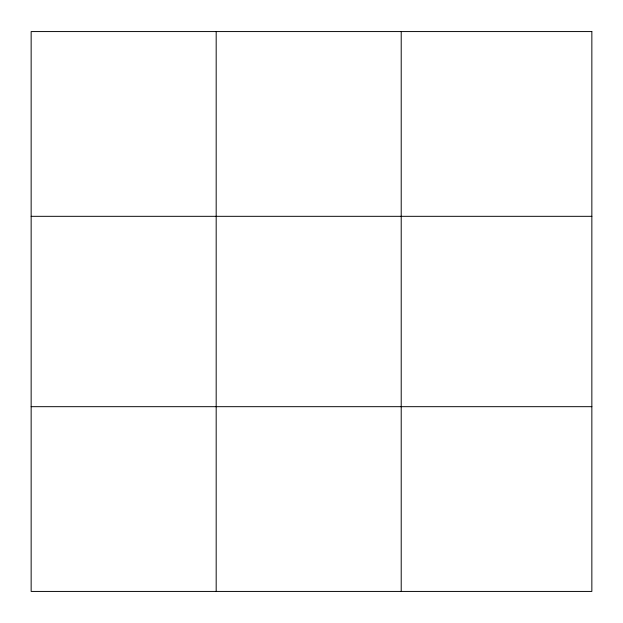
<?xml version="1.0" encoding="UTF-8"?>
<svg xmlns="http://www.w3.org/2000/svg" width="623" height="623" viewBox="0 0 623 623"><rect width="100%" height="100%" fill="white"/><g stroke="black" fill="none" stroke-linecap="round" stroke-linejoin="round"><path stroke-width="0.93" d="M216.181 31.571L216.181 591.429M401.212 31.571L401.212 591.429M31.15 216.321L591.85 216.321M31.15 406.679L591.85 406.679M591.85 31.571L591.85 591.429L31.15 591.429L31.15 31.571L591.85 31.571"/></g></svg>
